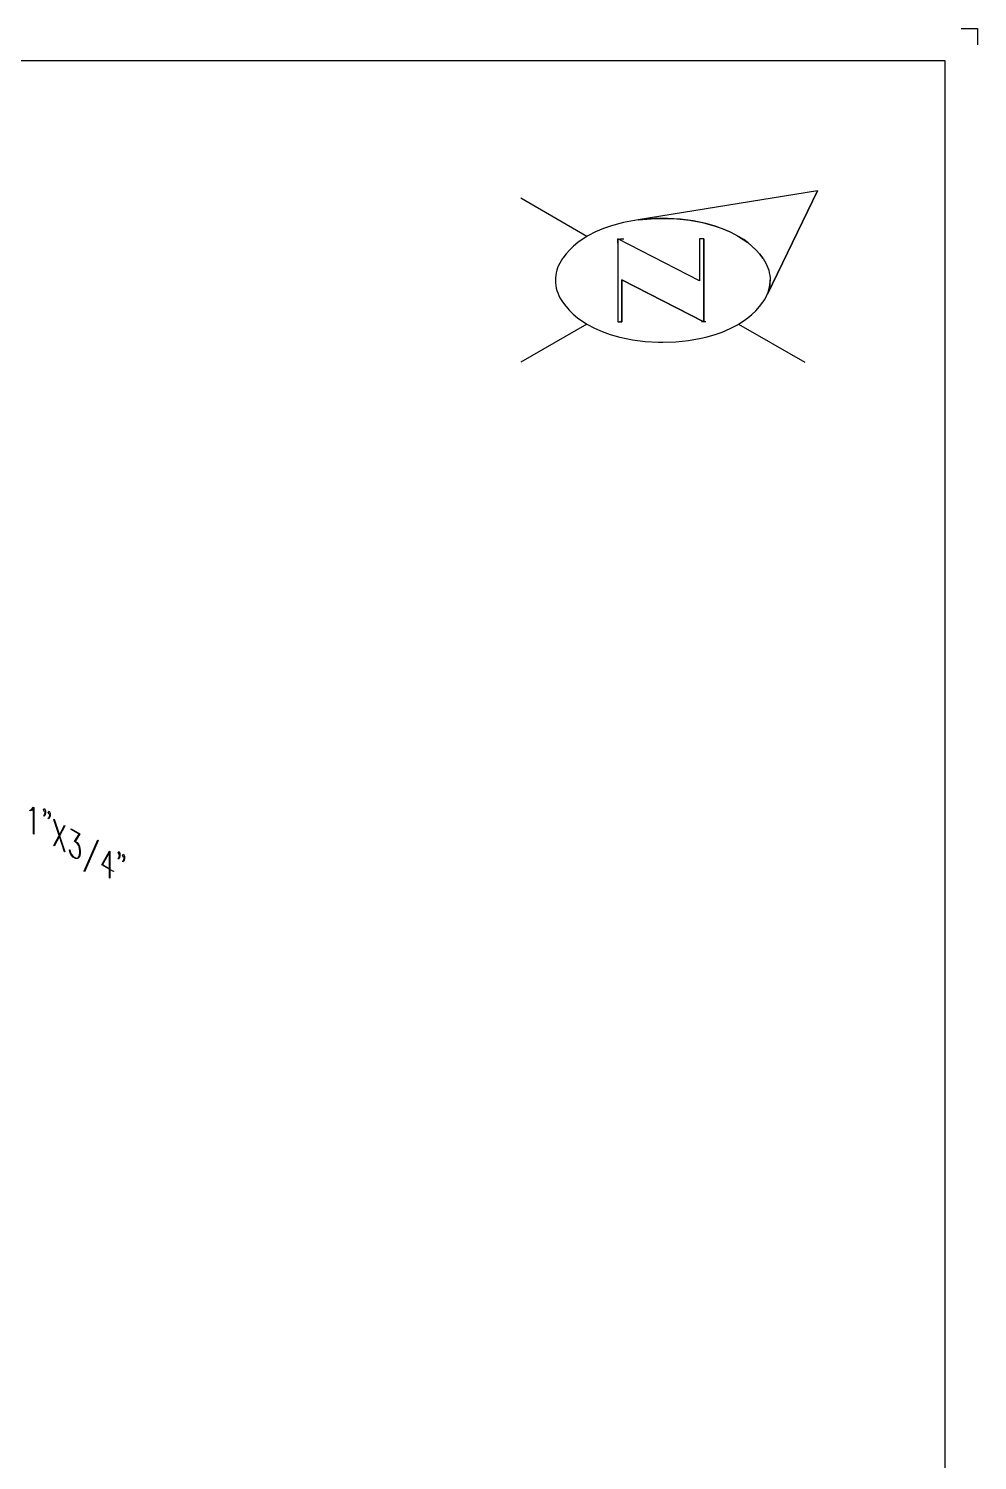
# Model space of a CAD drawing. Extents: x 0 to 17.2, y 0.1 to 11.3.
# Drawn here: x 13.54 to 17.21, y 5.77 to 11.29 of the extents above; entities that cross this region are included whole.
import ezdxf

# ---------------------------------------------------------------- set-up
doc = ezdxf.new("R2010")
doc.units = 0
doc.layers.get('0').update_dxf_attribs({"linetype": 'CONTINUOUS'})
for name, color, linetype in [('BORDER', 3, 'CONTINUOUS'), ('BORDERTEXT', 7, 'CONTINUOUS'), ('PIPE', 7, 'CONTINUOUS'), ('TEXT', 7, 'CONTINUOUS')]:
    doc.layers.add(name, color=color, linetype=linetype)

msp = doc.modelspace()

# ---------------------------------------------------------------- linework, layer by layer
for points in [[(17.143, 11.2918), (17.2051, 11.2918)], [(17.2051, 11.2918), (17.2051, 11.2296)]]:
    msp.add_lwpolyline(points)
at = {"layer": 'BORDER'}
for points in [[(0.1692, 0.2247), (17.0808, 0.2247), (17.0808, 11.1675), (0.1692, 11.1675), (0.1692, 0.2247)], [(16.5888, 10.6656), (15.8965, 10.5534)], [(16.5888, 10.6656), (16.395, 10.2673)], [(16.1333, 10.3186), (15.8173, 10.4804)], [(16.1493, 10.1609), (15.8333, 10.3227)]]:
    msp.add_lwpolyline(points, dxfattribs=at)
at = {"layer": 'BORDERTEXT', "color": 7}
for points in [[(15.6985, 10.4897), (15.4431, 10.6372)], [(15.8965, 10.5534), (15.8678, 10.5489), (15.8392, 10.5433), (15.8251, 10.5401)], [(16.1576, 10.5401), (16.1087, 10.55), (16.0592, 10.5565), (16.0094, 10.5595), (15.9595, 10.559), (15.9098, 10.555), (15.8965, 10.5534)], [(15.8251, 10.5401), (15.7932, 10.5313), (15.7621, 10.5203), (15.7318, 10.5072), (15.7025, 10.4919), (15.6985, 10.4897)], [(16.2841, 10.4897), (16.2549, 10.5052), (16.2247, 10.5186), (16.1937, 10.5299), (16.162, 10.539), (16.1576, 10.5401)], [(15.6985, 10.4897), (15.6807, 10.4785), (15.6636, 10.4661), (15.6474, 10.4526), (15.6323, 10.4379), (15.6182, 10.4222), (15.6052, 10.4056), (15.6041, 10.4042)], [(15.8173, 10.4804), (15.8173, 10.1609)], [(15.8173, 10.4644), (15.8173, 10.4804)], [(15.8253, 10.4804), (15.8413, 10.4804)], [(16.1333, 10.4804), (16.1333, 10.3186)], [(16.1493, 10.4804), (16.1493, 10.1609)], [(16.3785, 10.4042), (16.3656, 10.4209), (16.3516, 10.4366), (16.3365, 10.4513), (16.3204, 10.465), (16.3035, 10.4775), (16.2856, 10.4888), (16.2841, 10.4897)], [(15.6041, 10.4042), (15.5986, 10.3958), (15.5936, 10.3872), (15.5893, 10.3781), (15.5856, 10.3688), (15.5826, 10.3593), (15.5802, 10.3496), (15.5786, 10.3397), (15.5776, 10.3298), (15.5773, 10.3207)], [(16.3785, 10.4042), (16.384, 10.3958), (16.389, 10.3872), (16.3933, 10.3781), (16.397, 10.3688), (16.4, 10.3593), (16.4024, 10.3496), (16.4041, 10.3397), (16.4051, 10.3298), (16.4053, 10.3207)], [(15.5773, 10.3207), (15.5776, 10.3107), (15.5787, 10.3007), (15.5804, 10.2909), (15.5828, 10.2812), (15.5859, 10.2717), (15.5897, 10.2624), (15.594, 10.2534), (15.599, 10.2447), (15.6041, 10.2371)], [(15.8333, 10.3227), (15.8333, 10.1609)], [(16.3945, 10.266), (16.398, 10.2754), (16.4008, 10.285), (16.403, 10.2947), (16.4044, 10.3046), (16.4052, 10.3146), (16.4053, 10.3207)], [(15.6041, 10.2371), (15.617, 10.2205), (15.631, 10.2047), (15.6461, 10.19), (15.6622, 10.1763), (15.6792, 10.1638), (15.697, 10.1525), (15.6985, 10.1516)], [(16.2841, 10.1516), (16.302, 10.1628), (16.319, 10.1752), (16.3352, 10.1887), (16.3503, 10.2034), (16.3644, 10.2191), (16.3774, 10.2357), (16.3785, 10.2371)], [(16.3785, 10.2371), (16.384, 10.2455), (16.389, 10.2542), (16.3933, 10.2632), (16.3945, 10.266)], [(15.6985, 10.1516), (15.4431, 10.0042)], [(15.6985, 10.1516), (15.7277, 10.1361), (15.7579, 10.1227), (15.7889, 10.1114), (15.8206, 10.1023), (15.8251, 10.1012)], [(15.827, 10.1618), (15.8253, 10.1635)], [(16.1573, 10.1609), (16.1413, 10.1609)], [(16.1576, 10.1012), (16.1894, 10.11), (16.2205, 10.121), (16.2508, 10.1341), (16.2801, 10.1494), (16.2841, 10.1516)], [(16.2841, 10.1516), (16.5395, 10.0042)], [(15.8251, 10.1012), (15.874, 10.0913), (15.9234, 10.0848), (15.9732, 10.0818), (15.9913, 10.0816)], [(15.9913, 10.0816), (16.0412, 10.0834), (16.0908, 10.0886), (16.1399, 10.0972), (16.1576, 10.1012)]]:
    msp.add_lwpolyline(points, dxfattribs=at)
at = {"layer": 'PIPE'}
for points in [[(16.3785, 10.4042), (16.384, 10.3958), (16.389, 10.3872), (16.3933, 10.3781), (16.397, 10.3688), (16.4, 10.3593), (16.4024, 10.3496), (16.4041, 10.3397), (16.4051, 10.3298), (16.4053, 10.3207), (16.405, 10.3107), (16.404, 10.3007), (16.4022, 10.2909), (16.3998, 10.2812), (16.3967, 10.2717), (16.395, 10.2673), (16.5888, 10.6656), (15.8965, 10.5534), (15.9462, 10.5583), (15.996, 10.5597), (16.0459, 10.5576), (16.0955, 10.5521), (16.1445, 10.5431), (16.1576, 10.5401), (16.1894, 10.5313), (16.2205, 10.5203), (16.2508, 10.5072), (16.2801, 10.4919), (16.2841, 10.4897), (16.302, 10.4785), (16.319, 10.4661), (16.3352, 10.4526), (16.3503, 10.4379), (16.3644, 10.4222), (16.3774, 10.4056), (16.3785, 10.4042)], [(16.1476, 10.1618), (16.1493, 10.1635), (16.1493, 10.4804), (16.1333, 10.4804), (16.1333, 10.3186), (15.8173, 10.4804), (15.8173, 10.4644), (15.8173, 10.1609), (15.8333, 10.1609), (15.8333, 10.3227), (16.1476, 10.1618)]]:
    msp.add_lwpolyline(points, dxfattribs=at)
at = {"layer": 'TEXT'}
for points in [[(13.5646, 8.1833), (13.5632, 8.1841), (13.5632, 8.2837), (13.5556, 8.2752), (13.5497, 8.2738), (13.549, 8.2761), (13.5547, 8.2776), (13.5636, 8.2872), (13.5646, 8.2867), (13.5646, 8.1833)], [(13.6061, 8.2697), (13.6023, 8.2784), (13.6061, 8.2826), (13.6097, 8.2745), (13.6097, 8.2641), (13.6067, 8.2557), (13.6037, 8.2524), (13.6027, 8.2547), (13.6055, 8.2577), (13.6084, 8.2654), (13.6084, 8.2722)], [(13.6259, 8.2621), (13.6237, 8.2596), (13.6198, 8.2683), (13.6237, 8.2725), (13.6273, 8.2644), (13.6273, 8.2539), (13.6242, 8.2456), (13.6212, 8.2423), (13.6202, 8.2445), (13.6231, 8.2476), (13.6259, 8.2553), (13.6259, 8.2621)], [(13.6828, 8.1146), (13.663, 8.1756), (13.6431, 8.1375), (13.6419, 8.1392), (13.6621, 8.1782), (13.6419, 8.2403), (13.6431, 8.2408), (13.663, 8.1797), (13.6828, 8.2178), (13.684, 8.216), (13.6638, 8.1771), (13.684, 8.115), (13.6828, 8.1146)], [(13.7081, 8.2038), (13.7416, 8.1845), (13.724, 8.1557), (13.7316, 8.1513), (13.7377, 8.1427), (13.7408, 8.1357), (13.7438, 8.1189), (13.7438, 8.1089), (13.7408, 8.0956), (13.7347, 8.089), (13.7257, 8.0893), (13.7168, 8.0945), (13.7078, 8.1045), (13.7046, 8.1115), (13.7017, 8.1231), (13.7029, 8.1235), (13.7057, 8.1122), (13.7084, 8.1061), (13.717, 8.0965), (13.7256, 8.0915), (13.7341, 8.0913), (13.7397, 8.0974), (13.7425, 8.11), (13.7425, 8.1194), (13.7397, 8.1353), (13.7369, 8.1413), (13.7313, 8.1492), (13.7214, 8.155), (13.7389, 8.1838), (13.7081, 8.2016), (13.7081, 8.2038)], [(13.7585, 8.0405), (13.8111, 8.1609), (13.8122, 8.159), (13.7597, 8.0385), (13.7585, 8.0405)], [(13.8715, 8.0414), (13.8715, 8.0391), (13.8575, 8.0472), (13.8575, 8.0142), (13.8562, 8.0149), (13.8562, 8.0479), (13.8263, 8.0652), (13.8565, 8.1181), (13.8575, 8.1175), (13.8575, 8.0494)], [(13.8562, 8.0502), (13.8562, 8.1137), (13.8289, 8.0659), (13.8562, 8.0502)], [(13.8932, 8.104), (13.8894, 8.1127), (13.8932, 8.1168), (13.8968, 8.1088), (13.8968, 8.0983), (13.8938, 8.0899), (13.8908, 8.0867), (13.8898, 8.0889), (13.8926, 8.092), (13.8955, 8.0996), (13.8955, 8.1065)], [(13.913, 8.0964), (13.9107, 8.0939), (13.9069, 8.1025), (13.9107, 8.1067), (13.9143, 8.0987), (13.9143, 8.0882), (13.9113, 8.0798), (13.9083, 8.0765), (13.9073, 8.0788), (13.9102, 8.0818), (13.913, 8.0895), (13.913, 8.0964)]]:
    msp.add_lwpolyline(points, dxfattribs=at)

doc.saveas('drawing.dxf')
